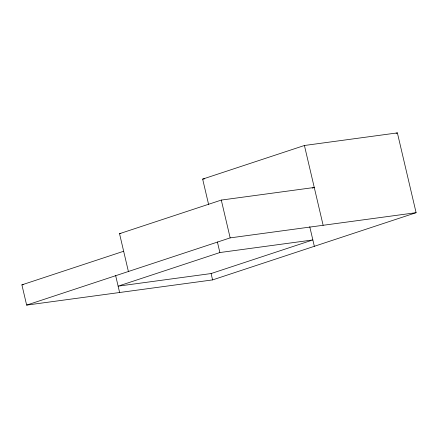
<?xml version="1.0" encoding="UTF-8"?>
<svg xmlns="http://www.w3.org/2000/svg" width="438" height="438" viewBox="0 0 438 438"><rect width="100%" height="100%" fill="white"/><g stroke="black" fill="none" stroke-linecap="round" stroke-linejoin="round"><path stroke-width="0.66" d="M208.658 204.688L202.657 179.104L304.415 145.493L397.386 132.895L416.1 212.687L212.583 279.909L26.647 305.105L21.9 284.864L123.658 251.253M396.089 133.322L397.386 132.895M128.405 271.494L119.536 233.689L221.294 200.078L314.265 187.48L312.321 188.121M26.647 305.105L230.164 237.883L416.1 212.687M219.881 252.54L118.123 286.151L211.094 273.553L312.852 239.942L219.881 252.54L217.401 241.962M202.657 179.104L204.677 178.83M119.536 233.689L120.883 233.509M21.9 284.864L23.247 284.684M304.415 145.493L323.129 225.285M309.748 226.709L314.342 246.298M221.294 200.078L230.164 237.883M211.094 273.553L212.583 279.909M115.643 275.573L119.618 292.507"/></g></svg>
